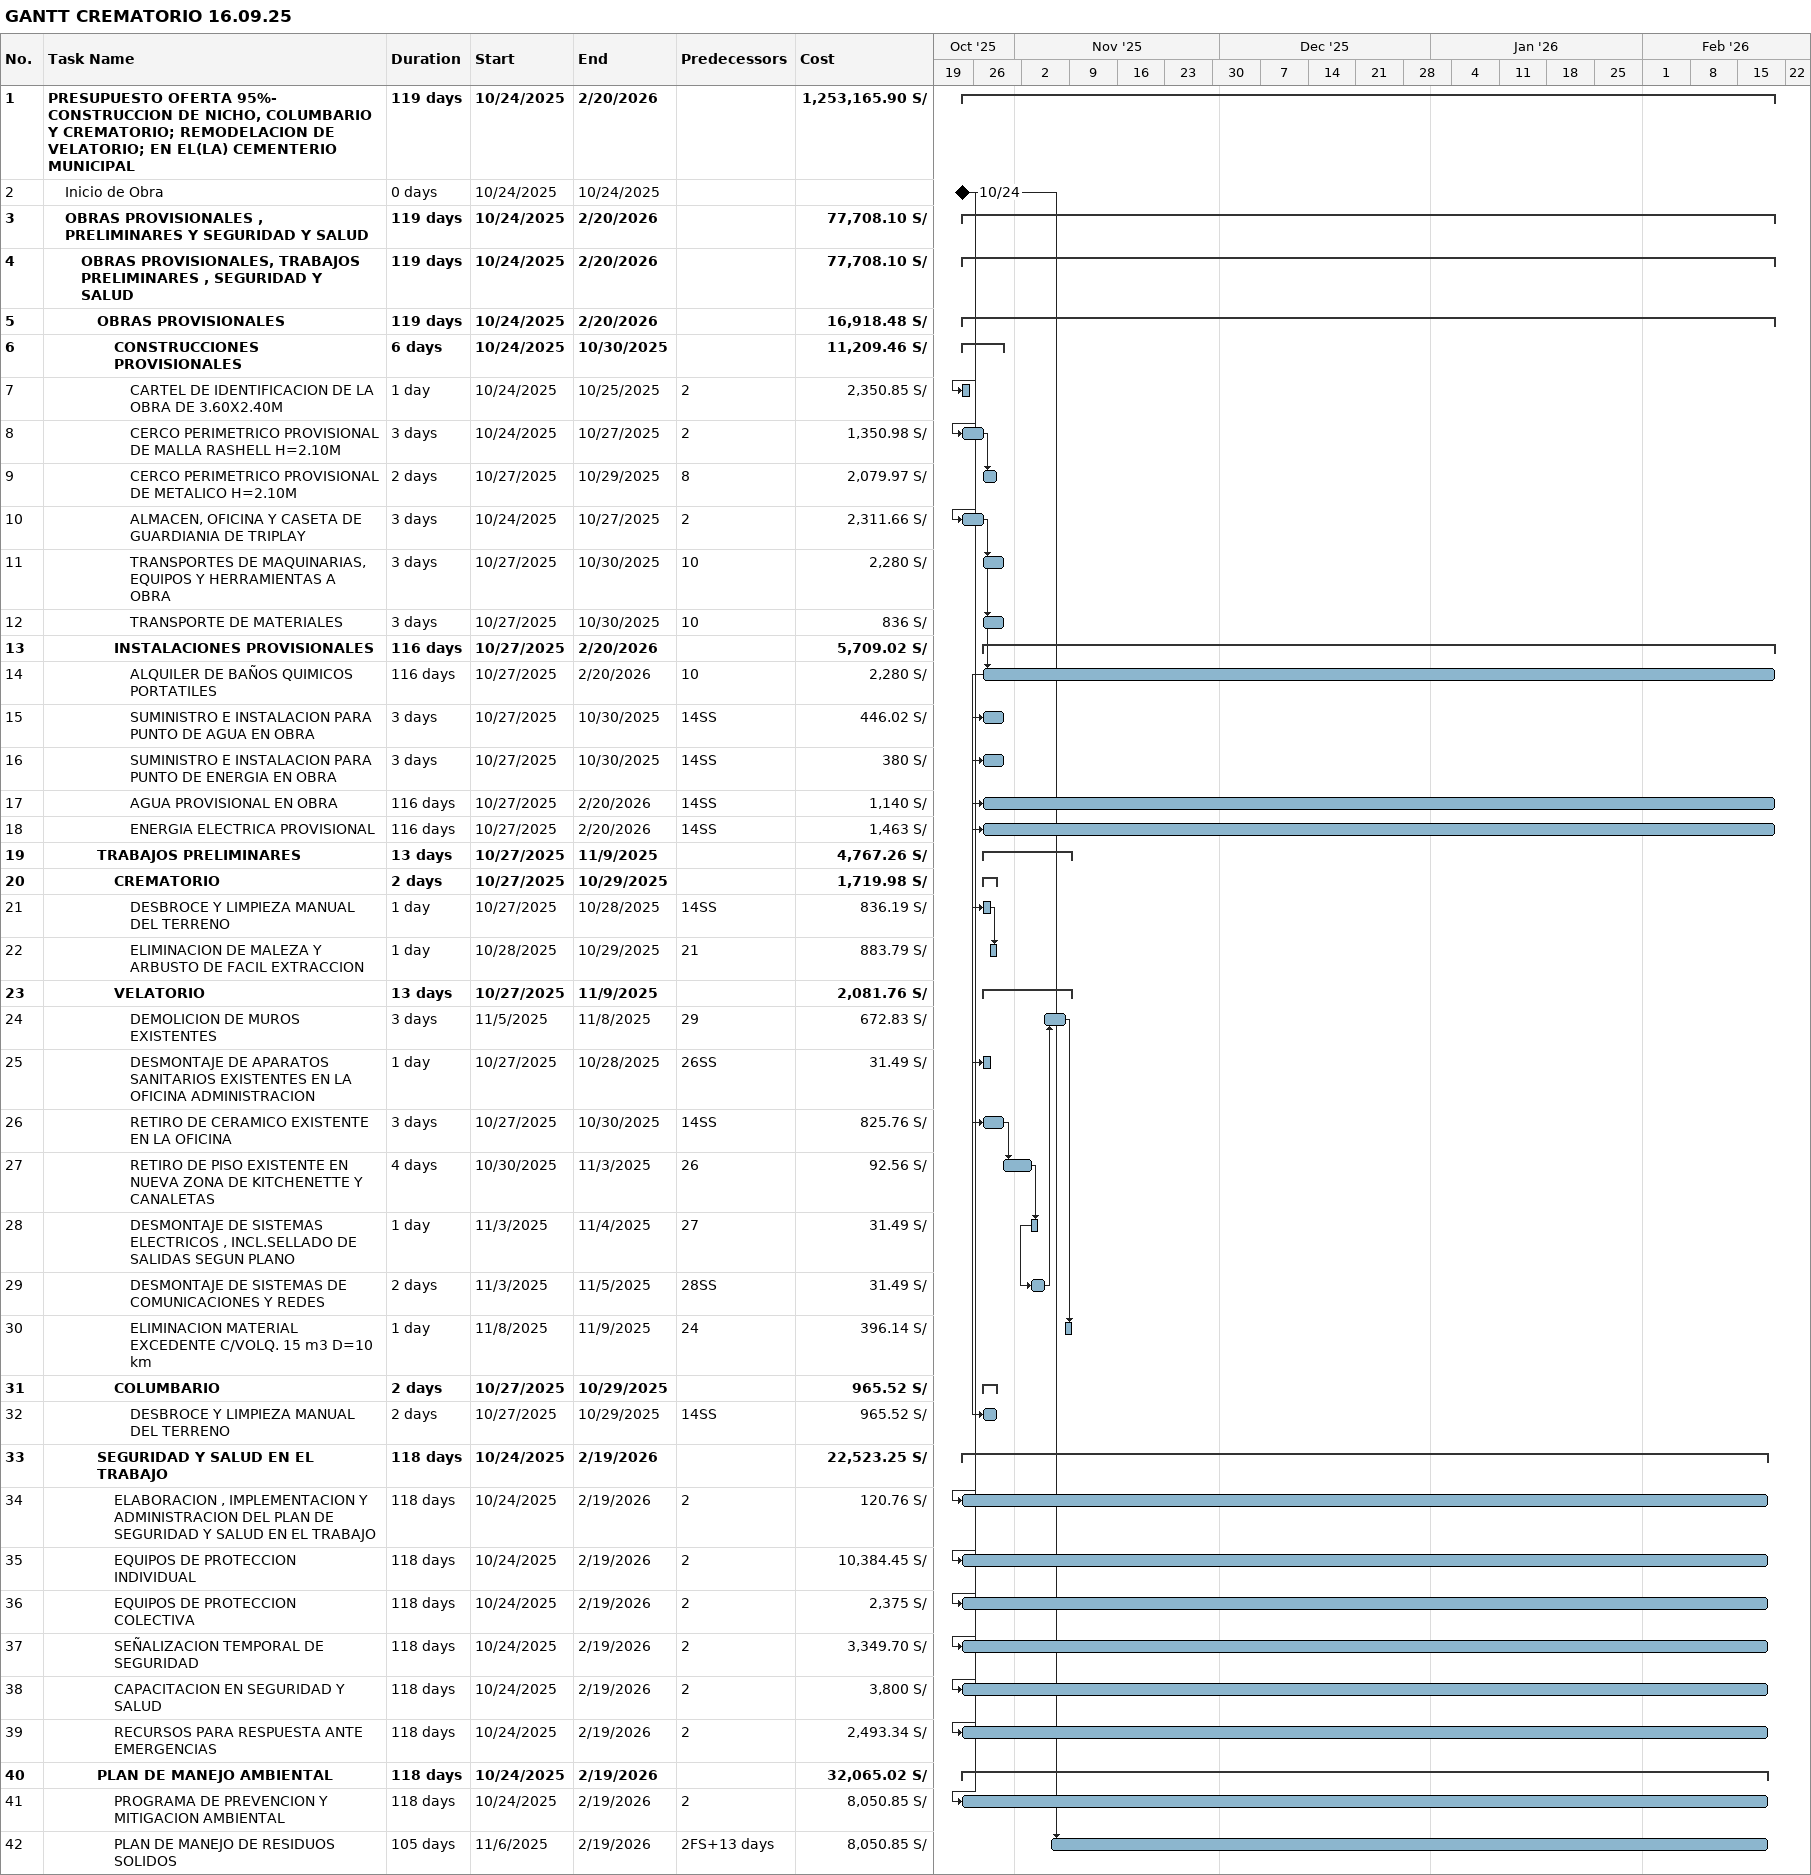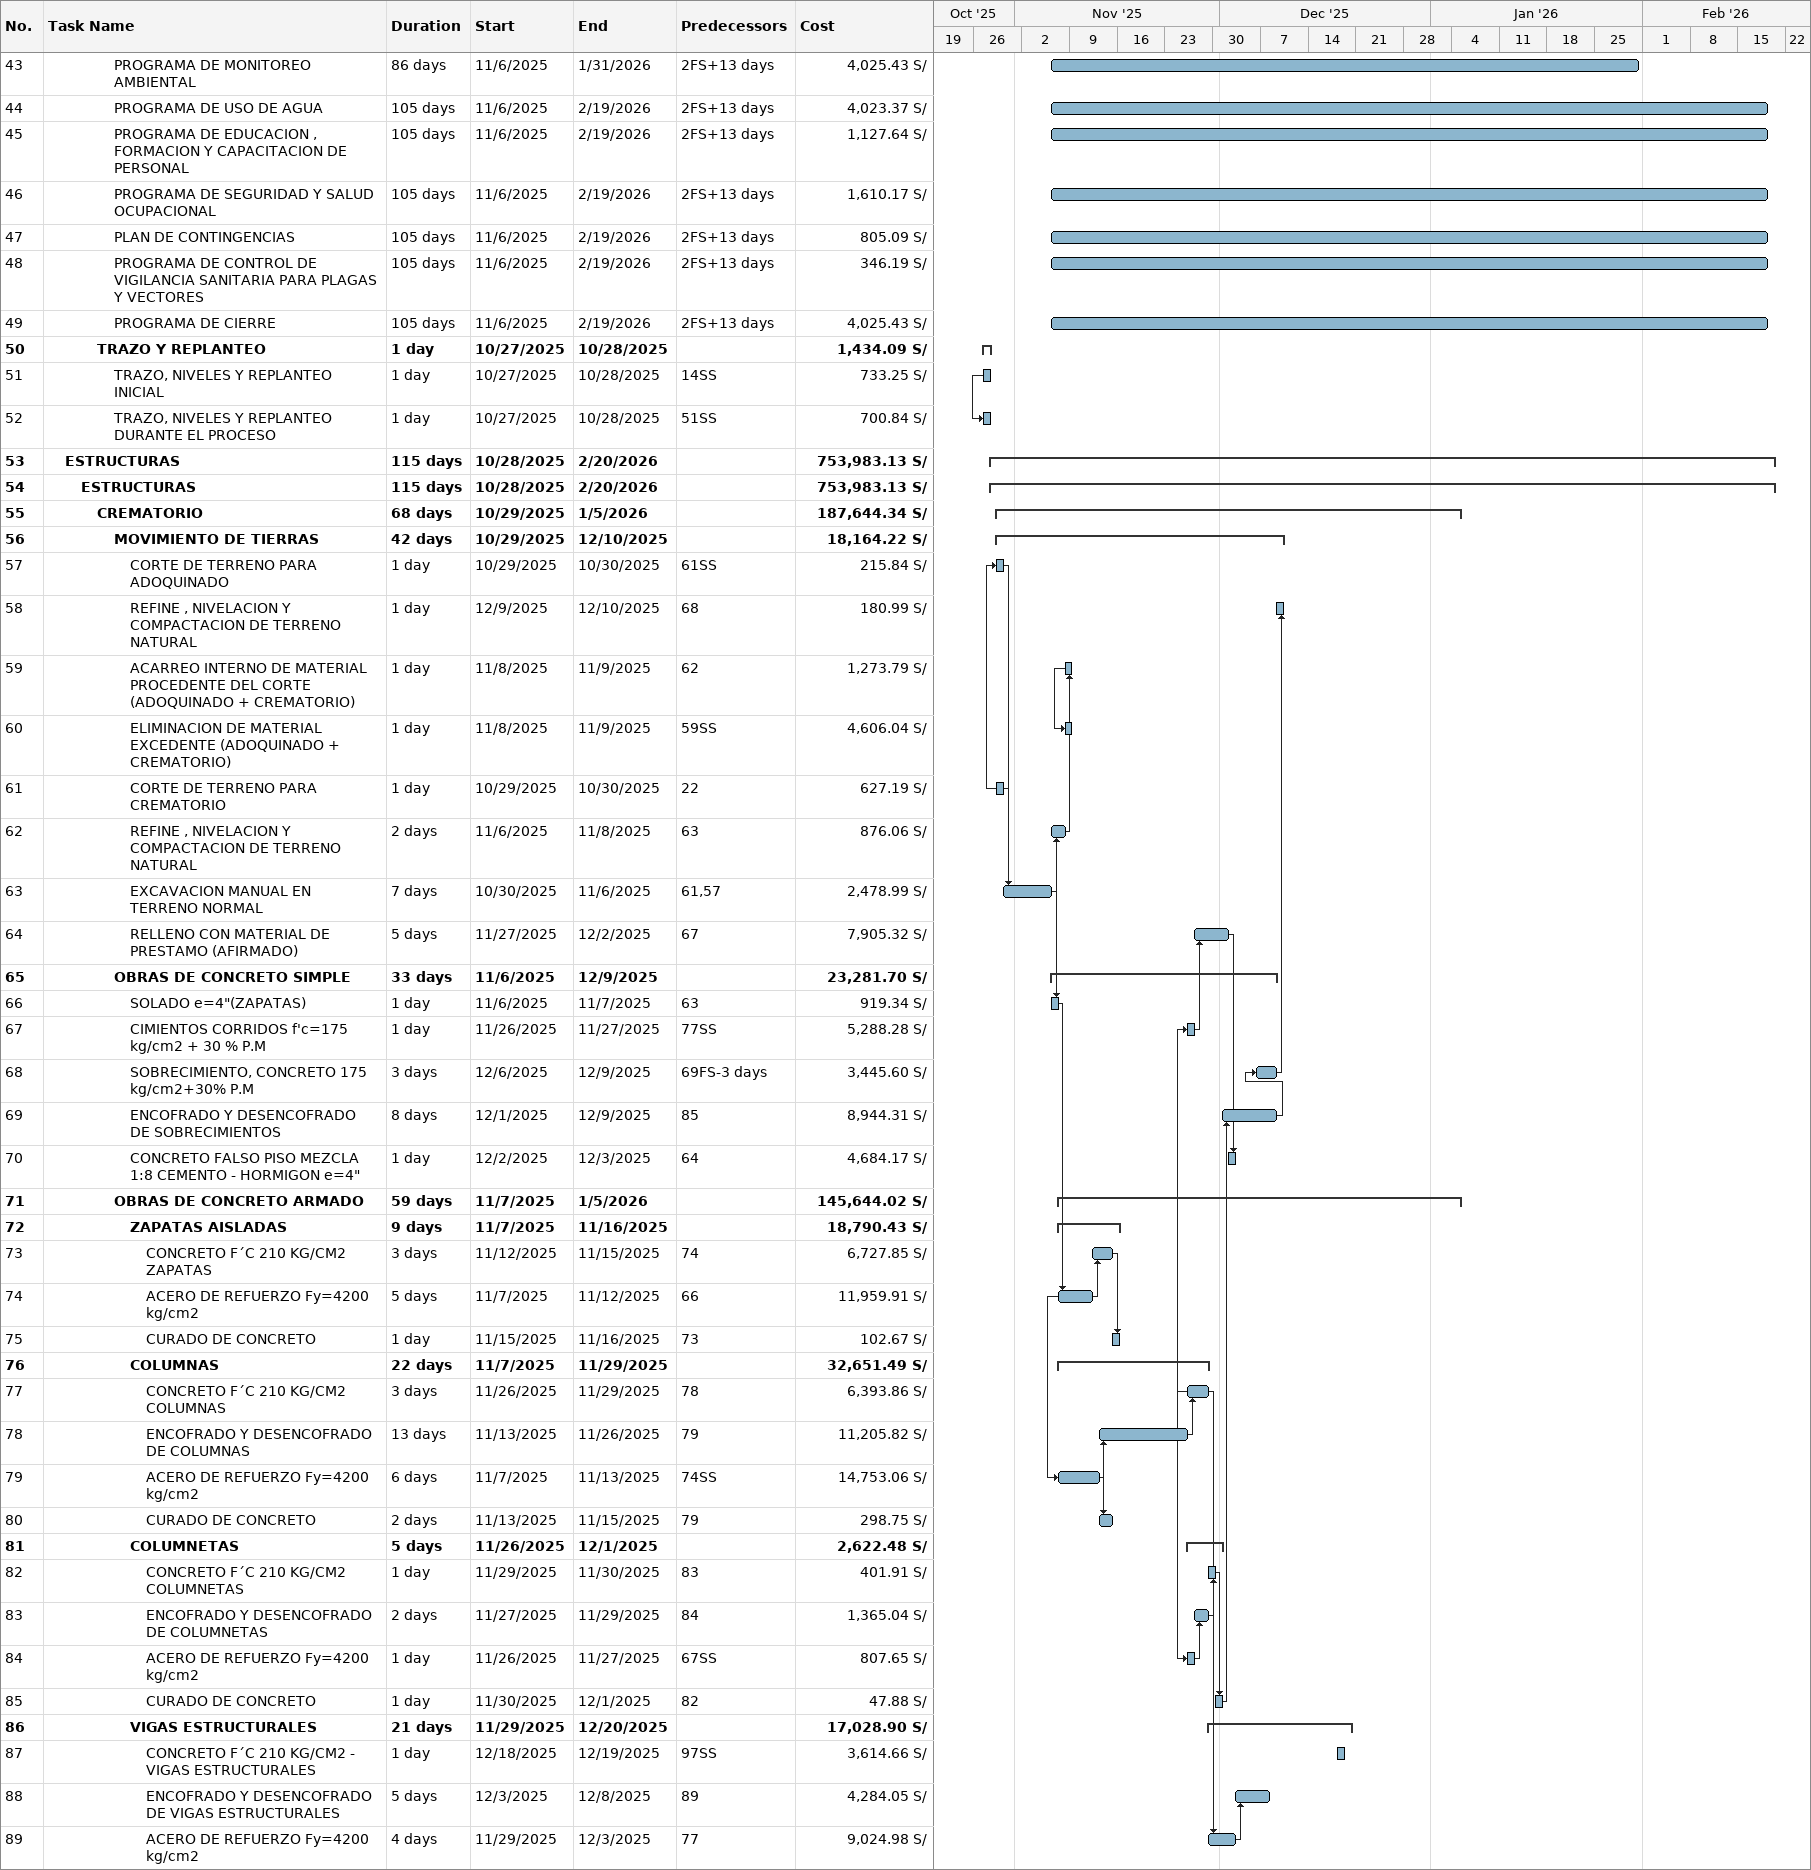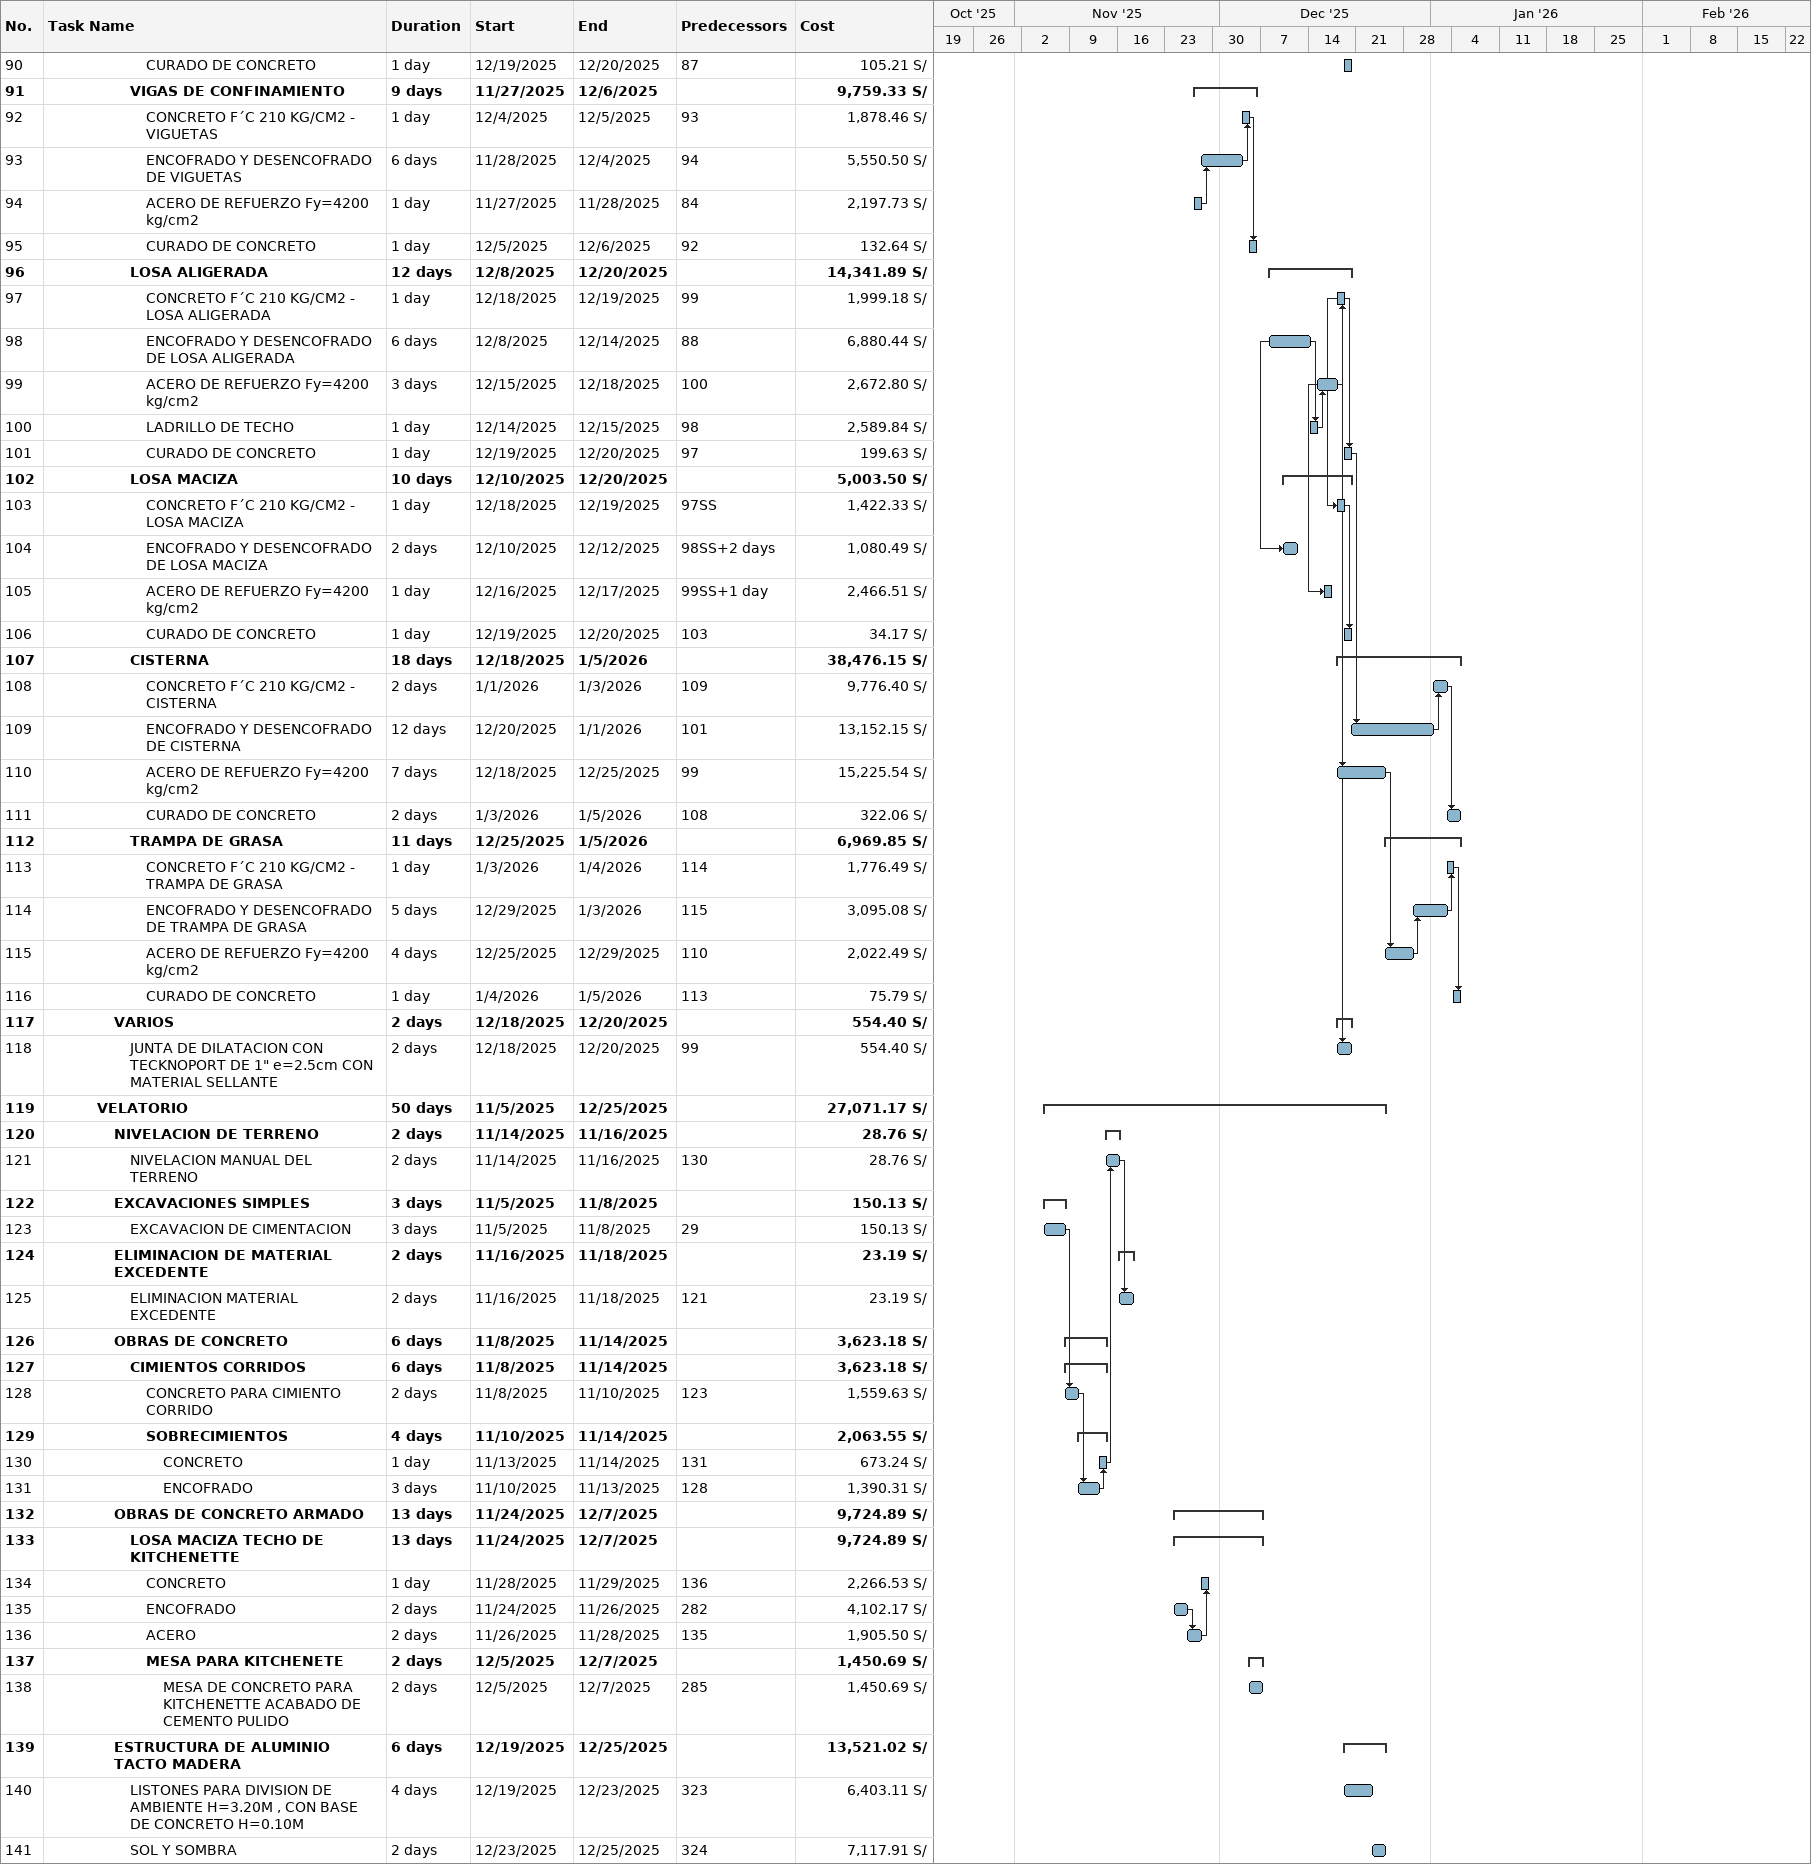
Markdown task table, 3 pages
GANTT CREMATORIO 16.09.25

| ID | Level | Task | Duration | Start | Finish | Predecessors | Cost (S/) |
|---|---|---|---|---|---|---|---|
| 1 | 1 | **PRESUPUESTO OFERTA 95%- CONSTRUCCION DE NICHO, COLUMBARIO Y CREMATORIO; REMODELACION DE VELATORIO; EN EL(LA) CEMENTERIO MUNICIPAL** | 119d | 2025-10-24 | 2026-02-20 |  | 1253165.90 |
| 2 | 2 | Inicio de Obra | 0d | 2025-10-24 | 2025-10-24 |  |  |
| 3 | 2 | **OBRAS PROVISIONALES , PRELIMINARES Y SEGURIDAD Y SALUD** | 119d | 2025-10-24 | 2026-02-20 |  | 77708.10 |
| 4 | 3 | **OBRAS PROVISIONALES, TRABAJOS PRELIMINARES , SEGURIDAD Y SALUD** | 119d | 2025-10-24 | 2026-02-20 |  | 77708.10 |
| 5 | 4 | **OBRAS PROVISIONALES** | 119d | 2025-10-24 | 2026-02-20 |  | 16918.48 |
| 6 | 5 | **CONSTRUCCIONES PROVISIONALES** | 6d | 2025-10-24 | 2025-10-30 |  | 11209.46 |
| 7 | 6 | CARTEL DE IDENTIFICACION DE LA OBRA DE 3.60X2.40M | 1d | 2025-10-24 | 2025-10-25 | 2 | 2350.85 |
| 8 | 6 | CERCO PERIMETRICO PROVISIONAL DE MALLA RASHELL H=2.10M | 3d | 2025-10-24 | 2025-10-27 | 2 | 1350.98 |
| 9 | 6 | CERCO PERIMETRICO PROVISIONAL DE METALICO H=2.10M | 2d | 2025-10-27 | 2025-10-29 | 8 | 2079.97 |
| 10 | 6 | ALMACEN, OFICINA Y CASETA DE GUARDIANIA DE TRIPLAY | 3d | 2025-10-24 | 2025-10-27 | 2 | 2311.66 |
| 11 | 6 | TRANSPORTES DE MAQUINARIAS, EQUIPOS Y HERRAMIENTAS A OBRA | 3d | 2025-10-27 | 2025-10-30 | 10 | 2280 |
| 12 | 6 | TRANSPORTE DE MATERIALES | 3d | 2025-10-27 | 2025-10-30 | 10 | 836 |
| 13 | 5 | **INSTALACIONES PROVISIONALES** | 116d | 2025-10-27 | 2026-02-20 |  | 5709.02 |
| 14 | 6 | ALQUILER DE BAÑOS QUIMICOS PORTATILES | 116d | 2025-10-27 | 2026-02-20 | 10 | 2280 |
| 15 | 6 | SUMINISTRO E INSTALACION PARA PUNTO DE AGUA EN OBRA | 3d | 2025-10-27 | 2025-10-30 | 14SS | 446.02 |
| 16 | 6 | SUMINISTRO E INSTALACION PARA PUNTO DE ENERGIA EN OBRA | 3d | 2025-10-27 | 2025-10-30 | 14SS | 380 |
| 17 | 6 | AGUA PROVISIONAL EN OBRA | 116d | 2025-10-27 | 2026-02-20 | 14SS | 1140 |
| 18 | 6 | ENERGIA ELECTRICA PROVISIONAL | 116d | 2025-10-27 | 2026-02-20 | 14SS | 1463 |
| 19 | 4 | **TRABAJOS PRELIMINARES** | 13d | 2025-10-27 | 2025-11-09 |  | 4767.26 |
| 20 | 5 | **CREMATORIO** | 2d | 2025-10-27 | 2025-10-29 |  | 1719.98 |
| 21 | 6 | DESBROCE Y LIMPIEZA MANUAL DEL TERRENO | 1d | 2025-10-27 | 2025-10-28 | 14SS | 836.19 |
| 22 | 6 | ELIMINACION DE MALEZA Y ARBUSTO DE FACIL EXTRACCION | 1d | 2025-10-28 | 2025-10-29 | 21 | 883.79 |
| 23 | 5 | **VELATORIO** | 13d | 2025-10-27 | 2025-11-09 |  | 2081.76 |
| 24 | 6 | DEMOLICION DE MUROS EXISTENTES | 3d | 2025-11-05 | 2025-11-08 | 29 | 672.83 |
| 25 | 6 | DESMONTAJE DE APARATOS SANITARIOS EXISTENTES EN LA OFICINA ADMINISTRACION | 1d | 2025-10-27 | 2025-10-28 | 26SS | 31.49 |
| 26 | 6 | RETIRO DE CERAMICO EXISTENTE EN LA OFICINA | 3d | 2025-10-27 | 2025-10-30 | 14SS | 825.76 |
| 27 | 6 | RETIRO DE PISO EXISTENTE EN NUEVA ZONA DE KITCHENETTE Y CANALETAS | 4d | 2025-10-30 | 2025-11-03 | 26 | 92.56 |
| 28 | 6 | DESMONTAJE DE SISTEMAS ELECTRICOS , INCL.SELLADO DE SALIDAS SEGUN PLANO | 1d | 2025-11-03 | 2025-11-04 | 27 | 31.49 |
| 29 | 6 | DESMONTAJE DE SISTEMAS DE COMUNICACIONES Y REDES | 2d | 2025-11-03 | 2025-11-05 | 28SS | 31.49 |
| 30 | 6 | ELIMINACION MATERIAL EXCEDENTE C/VOLQ. 15 m3 D=10 km | 1d | 2025-11-08 | 2025-11-09 | 24 | 396.14 |
| 31 | 5 | **COLUMBARIO** | 2d | 2025-10-27 | 2025-10-29 |  | 965.52 |
| 32 | 6 | DESBROCE Y LIMPIEZA MANUAL DEL TERRENO | 2d | 2025-10-27 | 2025-10-29 | 14SS | 965.52 |
| 33 | 4 | **SEGURIDAD Y SALUD EN EL TRABAJO** | 118d | 2025-10-24 | 2026-02-19 |  | 22523.25 |
| 34 | 5 | ELABORACION , IMPLEMENTACION Y ADMINISTRACION DEL PLAN DE SEGURIDAD Y SALUD EN EL TRABAJO | 118d | 2025-10-24 | 2026-02-19 | 2 | 120.76 |
| 35 | 5 | EQUIPOS DE PROTECCION INDIVIDUAL | 118d | 2025-10-24 | 2026-02-19 | 2 | 10384.45 |
| 36 | 5 | EQUIPOS DE PROTECCION COLECTIVA | 118d | 2025-10-24 | 2026-02-19 | 2 | 2375 |
| 37 | 5 | SEÑALIZACION TEMPORAL DE SEGURIDAD | 118d | 2025-10-24 | 2026-02-19 | 2 | 3349.70 |
| 38 | 5 | CAPACITACION EN SEGURIDAD Y SALUD | 118d | 2025-10-24 | 2026-02-19 | 2 | 3800 |
| 39 | 5 | RECURSOS PARA RESPUESTA ANTE EMERGENCIAS | 118d | 2025-10-24 | 2026-02-19 | 2 | 2493.34 |
| 40 | 4 | **PLAN DE MANEJO AMBIENTAL** | 118d | 2025-10-24 | 2026-02-19 |  | 32065.02 |
| 41 | 5 | PROGRAMA DE PREVENCION Y MITIGACION AMBIENTAL | 118d | 2025-10-24 | 2026-02-19 | 2 | 8050.85 |
| 42 | 5 | PLAN DE MANEJO DE RESIDUOS SOLIDOS | 105d | 2025-11-06 | 2026-02-19 | 2FS+13d | 8050.85 |
| 43 | 5 | PROGRAMA DE MONITOREO AMBIENTAL | 86d | 2025-11-06 | 2026-01-31 | 2FS+13d | 4025.43 |
| 44 | 5 | PROGRAMA DE USO DE AGUA | 105d | 2025-11-06 | 2026-02-19 | 2FS+13d | 4023.37 |
| 45 | 5 | PROGRAMA DE EDUCACION , FORMACION Y CAPACITACION DE PERSONAL | 105d | 2025-11-06 | 2026-02-19 | 2FS+13d | 1127.64 |
| 46 | 5 | PROGRAMA DE SEGURIDAD Y SALUD OCUPACIONAL | 105d | 2025-11-06 | 2026-02-19 | 2FS+13d | 1610.17 |
| 47 | 5 | PLAN DE CONTINGENCIAS | 105d | 2025-11-06 | 2026-02-19 | 2FS+13d | 805.09 |
| 48 | 5 | PROGRAMA DE CONTROL DE VIGILANCIA SANITARIA PARA PLAGAS Y VECTORES | 105d | 2025-11-06 | 2026-02-19 | 2FS+13d | 346.19 |
| 49 | 5 | PROGRAMA DE CIERRE | 105d | 2025-11-06 | 2026-02-19 | 2FS+13d | 4025.43 |
| 50 | 4 | **TRAZO Y REPLANTEO** | 1d | 2025-10-27 | 2025-10-28 |  | 1434.09 |
| 51 | 5 | TRAZO, NIVELES Y REPLANTEO INICIAL | 1d | 2025-10-27 | 2025-10-28 | 14SS | 733.25 |
| 52 | 5 | TRAZO, NIVELES Y REPLANTEO DURANTE EL PROCESO | 1d | 2025-10-27 | 2025-10-28 | 51SS | 700.84 |
| 53 | 2 | **ESTRUCTURAS** | 115d | 2025-10-28 | 2026-02-20 |  | 753983.13 |
| 54 | 3 | **ESTRUCTURAS** | 115d | 2025-10-28 | 2026-02-20 |  | 753983.13 |
| 55 | 4 | **CREMATORIO** | 68d | 2025-10-29 | 2026-01-05 |  | 187644.34 |
| 56 | 5 | **MOVIMIENTO DE TIERRAS** | 42d | 2025-10-29 | 2025-12-10 |  | 18164.22 |
| 57 | 6 | CORTE DE TERRENO PARA ADOQUINADO | 1d | 2025-10-29 | 2025-10-30 | 61SS | 215.84 |
| 58 | 6 | REFINE , NIVELACION Y COMPACTACION DE TERRENO NATURAL | 1d | 2025-12-09 | 2025-12-10 | 68 | 180.99 |
| 59 | 6 | ACARREO INTERNO DE MATERIAL PROCEDENTE DEL CORTE (ADOQUINADO + CREMATORIO) | 1d | 2025-11-08 | 2025-11-09 | 62 | 1273.79 |
| 60 | 6 | ELIMINACION DE MATERIAL EXCEDENTE (ADOQUINADO + CREMATORIO) | 1d | 2025-11-08 | 2025-11-09 | 59SS | 4606.04 |
| 61 | 6 | CORTE DE TERRENO PARA CREMATORIO | 1d | 2025-10-29 | 2025-10-30 | 22 | 627.19 |
| 62 | 6 | REFINE , NIVELACION Y COMPACTACION DE TERRENO NATURAL | 2d | 2025-11-06 | 2025-11-08 | 63 | 876.06 |
| 63 | 6 | EXCAVACION MANUAL EN TERRENO NORMAL | 7d | 2025-10-30 | 2025-11-06 | 61, 57 | 2478.99 |
| 64 | 6 | RELLENO CON MATERIAL DE PRESTAMO (AFIRMADO) | 5d | 2025-11-27 | 2025-12-02 | 67 | 7905.32 |
| 65 | 5 | **OBRAS DE CONCRETO SIMPLE** | 33d | 2025-11-06 | 2025-12-09 |  | 23281.70 |
| 66 | 6 | SOLADO e=4"(ZAPATAS) | 1d | 2025-11-06 | 2025-11-07 | 63 | 919.34 |
| 67 | 6 | CIMIENTOS CORRIDOS f'c=175 kg/cm2 + 30 % P.M | 1d | 2025-11-26 | 2025-11-27 | 77SS | 5288.28 |
| 68 | 6 | SOBRECIMIENTO, CONCRETO 175 kg/cm2+30% P.M | 3d | 2025-12-06 | 2025-12-09 | 69FS-3d | 3445.60 |
| 69 | 6 | ENCOFRADO Y DESENCOFRADO DE SOBRECIMIENTOS | 8d | 2025-12-01 | 2025-12-09 | 85 | 8944.31 |
| 70 | 6 | CONCRETO FALSO PISO MEZCLA 1:8 CEMENTO - HORMIGON e=4" | 1d | 2025-12-02 | 2025-12-03 | 64 | 4684.17 |
| 71 | 5 | **OBRAS DE CONCRETO ARMADO** | 59d | 2025-11-07 | 2026-01-05 |  | 145644.02 |
| 72 | 6 | **ZAPATAS AISLADAS** | 9d | 2025-11-07 | 2025-11-16 |  | 18790.43 |
| 73 | 7 | CONCRETO F´C 210 KG/CM2 ZAPATAS | 3d | 2025-11-12 | 2025-11-15 | 74 | 6727.85 |
| 74 | 7 | ACERO DE REFUERZO Fy=4200 kg/cm2 | 5d | 2025-11-07 | 2025-11-12 | 66 | 11959.91 |
| 75 | 7 | CURADO DE CONCRETO | 1d | 2025-11-15 | 2025-11-16 | 73 | 102.67 |
| 76 | 6 | **COLUMNAS** | 22d | 2025-11-07 | 2025-11-29 |  | 32651.49 |
| 77 | 7 | CONCRETO F´C 210 KG/CM2 COLUMNAS | 3d | 2025-11-26 | 2025-11-29 | 78 | 6393.86 |
| 78 | 7 | ENCOFRADO Y DESENCOFRADO DE COLUMNAS | 13d | 2025-11-13 | 2025-11-26 | 79 | 11205.82 |
| 79 | 7 | ACERO DE REFUERZO Fy=4200 kg/cm2 | 6d | 2025-11-07 | 2025-11-13 | 74SS | 14753.06 |
| 80 | 7 | CURADO DE CONCRETO | 2d | 2025-11-13 | 2025-11-15 | 79 | 298.75 |
| 81 | 6 | **COLUMNETAS** | 5d | 2025-11-26 | 2025-12-01 |  | 2622.48 |
| 82 | 7 | CONCRETO F´C 210 KG/CM2 COLUMNETAS | 1d | 2025-11-29 | 2025-11-30 | 83 | 401.91 |
| 83 | 7 | ENCOFRADO Y DESENCOFRADO DE COLUMNETAS | 2d | 2025-11-27 | 2025-11-29 | 84 | 1365.04 |
| 84 | 7 | ACERO DE REFUERZO Fy=4200 kg/cm2 | 1d | 2025-11-26 | 2025-11-27 | 67SS | 807.65 |
| 85 | 7 | CURADO DE CONCRETO | 1d | 2025-11-30 | 2025-12-01 | 82 | 47.88 |
| 86 | 6 | **VIGAS ESTRUCTURALES** | 21d | 2025-11-29 | 2025-12-20 |  | 17028.90 |
| 87 | 7 | CONCRETO F´C 210 KG/CM2 - VIGAS ESTRUCTURALES | 1d | 2025-12-18 | 2025-12-19 | 97SS | 3614.66 |
| 88 | 7 | ENCOFRADO Y DESENCOFRADO DE VIGAS ESTRUCTURALES | 5d | 2025-12-03 | 2025-12-08 | 89 | 4284.05 |
| 89 | 7 | ACERO DE REFUERZO Fy=4200 kg/cm2 | 4d | 2025-11-29 | 2025-12-03 | 77 | 9024.98 |
| 90 | 7 | CURADO DE CONCRETO | 1d | 2025-12-19 | 2025-12-20 | 87 | 105.21 |
| 91 | 6 | **VIGAS DE CONFINAMIENTO** | 9d | 2025-11-27 | 2025-12-06 |  | 9759.33 |
| 92 | 7 | CONCRETO F´C 210 KG/CM2 - VIGUETAS | 1d | 2025-12-04 | 2025-12-05 | 93 | 1878.46 |
| 93 | 7 | ENCOFRADO Y DESENCOFRADO DE VIGUETAS | 6d | 2025-11-28 | 2025-12-04 | 94 | 5550.50 |
| 94 | 7 | ACERO DE REFUERZO Fy=4200 kg/cm2 | 1d | 2025-11-27 | 2025-11-28 | 84 | 2197.73 |
| 95 | 7 | CURADO DE CONCRETO | 1d | 2025-12-05 | 2025-12-06 | 92 | 132.64 |
| 96 | 6 | **LOSA ALIGERADA** | 12d | 2025-12-08 | 2025-12-20 |  | 14341.89 |
| 97 | 7 | CONCRETO F´C 210 KG/CM2 - LOSA ALIGERADA | 1d | 2025-12-18 | 2025-12-19 | 99 | 1999.18 |
| 98 | 7 | ENCOFRADO Y DESENCOFRADO DE LOSA ALIGERADA | 6d | 2025-12-08 | 2025-12-14 | 88 | 6880.44 |
| 99 | 7 | ACERO DE REFUERZO Fy=4200 kg/cm2 | 3d | 2025-12-15 | 2025-12-18 | 100 | 2672.80 |
| 100 | 7 | LADRILLO DE TECHO | 1d | 2025-12-14 | 2025-12-15 | 98 | 2589.84 |
| 101 | 7 | CURADO DE CONCRETO | 1d | 2025-12-19 | 2025-12-20 | 97 | 199.63 |
| 102 | 6 | **LOSA MACIZA** | 10d | 2025-12-10 | 2025-12-20 |  | 5003.50 |
| 103 | 7 | CONCRETO F´C 210 KG/CM2 - LOSA MACIZA | 1d | 2025-12-18 | 2025-12-19 | 97SS | 1422.33 |
| 104 | 7 | ENCOFRADO Y DESENCOFRADO DE LOSA MACIZA | 2d | 2025-12-10 | 2025-12-12 | 98SS+2d | 1080.49 |
| 105 | 7 | ACERO DE REFUERZO Fy=4200 kg/cm2 | 1d | 2025-12-16 | 2025-12-17 | 99SS+1d | 2466.51 |
| 106 | 7 | CURADO DE CONCRETO | 1d | 2025-12-19 | 2025-12-20 | 103 | 34.17 |
| 107 | 6 | **CISTERNA** | 18d | 2025-12-18 | 2026-01-05 |  | 38476.15 |
| 108 | 7 | CONCRETO F´C 210 KG/CM2 - CISTERNA | 2d | 2026-01-01 | 2026-01-03 | 109 | 9776.40 |
| 109 | 7 | ENCOFRADO Y DESENCOFRADO DE CISTERNA | 12d | 2025-12-20 | 2026-01-01 | 101 | 13152.15 |
| 110 | 7 | ACERO DE REFUERZO Fy=4200 kg/cm2 | 7d | 2025-12-18 | 2025-12-25 | 99 | 15225.54 |
| 111 | 7 | CURADO DE CONCRETO | 2d | 2026-01-03 | 2026-01-05 | 108 | 322.06 |
| 112 | 6 | **TRAMPA DE GRASA** | 11d | 2025-12-25 | 2026-01-05 |  | 6969.85 |
| 113 | 7 | CONCRETO F´C 210 KG/CM2 - TRAMPA DE GRASA | 1d | 2026-01-03 | 2026-01-04 | 114 | 1776.49 |
| 114 | 7 | ENCOFRADO Y DESENCOFRADO DE TRAMPA DE GRASA | 5d | 2025-12-29 | 2026-01-03 | 115 | 3095.08 |
| 115 | 7 | ACERO DE REFUERZO Fy=4200 kg/cm2 | 4d | 2025-12-25 | 2025-12-29 | 110 | 2022.49 |
| 116 | 7 | CURADO DE CONCRETO | 1d | 2026-01-04 | 2026-01-05 | 113 | 75.79 |
| 117 | 5 | **VARIOS** | 2d | 2025-12-18 | 2025-12-20 |  | 554.40 |
| 118 | 6 | JUNTA DE DILATACION CON TECKNOPORT DE 1" e=2.5cm CON MATERIAL SELLANTE | 2d | 2025-12-18 | 2025-12-20 | 99 | 554.40 |
| 119 | 4 | **VELATORIO** | 50d | 2025-11-05 | 2025-12-25 |  | 27071.17 |
| 120 | 5 | **NIVELACION DE TERRENO** | 2d | 2025-11-14 | 2025-11-16 |  | 28.76 |
| 121 | 6 | NIVELACION MANUAL DEL TERRENO | 2d | 2025-11-14 | 2025-11-16 | 130 | 28.76 |
| 122 | 5 | **EXCAVACIONES SIMPLES** | 3d | 2025-11-05 | 2025-11-08 |  | 150.13 |
| 123 | 6 | EXCAVACION DE CIMENTACION | 3d | 2025-11-05 | 2025-11-08 | 29 | 150.13 |
| 124 | 5 | **ELIMINACION DE MATERIAL EXCEDENTE** | 2d | 2025-11-16 | 2025-11-18 |  | 23.19 |
| 125 | 6 | ELIMINACION MATERIAL EXCEDENTE | 2d | 2025-11-16 | 2025-11-18 | 121 | 23.19 |
| 126 | 5 | **OBRAS DE CONCRETO** | 6d | 2025-11-08 | 2025-11-14 |  | 3623.18 |
| 127 | 6 | **CIMIENTOS CORRIDOS** | 6d | 2025-11-08 | 2025-11-14 |  | 3623.18 |
| 128 | 7 | CONCRETO PARA CIMIENTO CORRIDO | 2d | 2025-11-08 | 2025-11-10 | 123 | 1559.63 |
| 129 | 7 | **SOBRECIMIENTOS** | 4d | 2025-11-10 | 2025-11-14 |  | 2063.55 |
| 130 | 8 | CONCRETO | 1d | 2025-11-13 | 2025-11-14 | 131 | 673.24 |
| 131 | 8 | ENCOFRADO | 3d | 2025-11-10 | 2025-11-13 | 128 | 1390.31 |
| 132 | 5 | **OBRAS DE CONCRETO ARMADO** | 13d | 2025-11-24 | 2025-12-07 |  | 9724.89 |
| 133 | 6 | **LOSA MACIZA TECHO DE KITCHENETTE** | 13d | 2025-11-24 | 2025-12-07 |  | 9724.89 |
| 134 | 7 | CONCRETO | 1d | 2025-11-28 | 2025-11-29 | 136 | 2266.53 |
| 135 | 7 | ENCOFRADO | 2d | 2025-11-24 | 2025-11-26 | 282 | 4102.17 |
| 136 | 7 | ACERO | 2d | 2025-11-26 | 2025-11-28 | 135 | 1905.50 |
| 137 | 7 | **MESA PARA KITCHENETE** | 2d | 2025-12-05 | 2025-12-07 |  | 1450.69 |
| 138 | 8 | MESA DE CONCRETO PARA KITCHENETTE ACABADO DE CEMENTO PULIDO | 2d | 2025-12-05 | 2025-12-07 | 285 | 1450.69 |
| 139 | 5 | **ESTRUCTURA DE ALUMINIO TACTO MADERA** | 6d | 2025-12-19 | 2025-12-25 |  | 13521.02 |
| 140 | 6 | LISTONES PARA DIVISION DE AMBIENTE H=3.20M , CON BASE DE CONCRETO H=0.10M | 4d | 2025-12-19 | 2025-12-23 | 323 | 6403.11 |
| 141 | 6 | SOL Y SOMBRA | 2d | 2025-12-23 | 2025-12-25 | 324 | 7117.91 |
